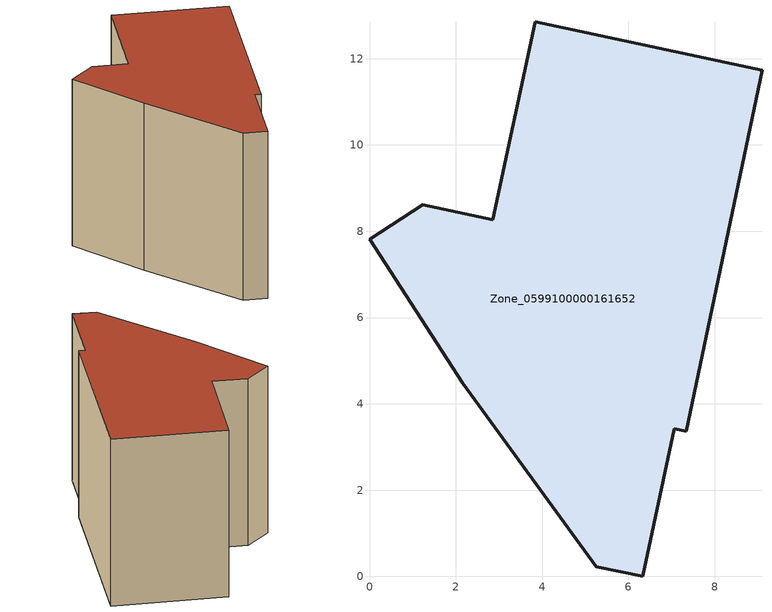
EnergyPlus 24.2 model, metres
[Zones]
Zone_0599100000161652
 floor ground (C_G): 3.85,12.86 9.1,11.73 7.33,3.36 7.07,3.42 6.33,0 5.25,0.23 2.15,4.48 0,7.82 1.24,8.61 2.85,8.26 z0
 wall outside (C_F): 2.15,4.48 5.25,0.23 6.33,0 7.07,3.42 7.33,3.36 9.1,11.73 3.85,12.86 2.85,8.26 1.24,8.61 0,7.82 2.15,4.48 z0:8.47
 roof outside (C_R): 1.24,8.61 0,7.82 2.15,4.48 5.25,0.23 6.33,0 7.07,3.42 7.33,3.36 9.1,11.73 3.85,12.86 2.85,8.26 z8.47
[BUILDING]
Pand.0599100000161652: North Axis=0; Terrain=City; Loads Convergence Tolerance Value=0.04; Temperature Convergence Tolerance Value=0.4; Solar Distribution=FullExterior; Maximum Number of Warmup Days=25; Minimum Number of Warmup Days=1
[Site:Location]
Rotterdam.The.Hague.AP_ZH_NLD Design_Conditions: Latitude=51.96; Longitude=4.45; Time Zone=1; Elevation=-4.5
[SITE:GROUNDTEMPERATURE:BUILDINGSURFACE]
18, 18, 18, 18, 18, 18, 18, 18, 18, 18, 18, 18
[MATERIAL] Thermal Absorptance=0.9; Solar Absorptance=0.7; Visible Absorptance=0.7
Name | Roughness | Thickness | Conductivity | Density | Specific Heat
G.TC.1975-1991 | MediumSmooth | 0.15 | 0.288461 | 540 | 1210
F.TC.1975-1991 | Rough | 0.3 | 0.230769 | 1920 | 840
R.TC.1975-1991 | MediumRough | 0.2 | 0.153846 | 1500 | 1000
[CONSTRUCTION]
C_G: G.TC.1975-1991
C_F: F.TC.1975-1991
C_R: R.TC.1975-1991
[ZONE]
Zone_0599100000161652: Type=1; Multiplier=1; Ceiling Height=Autocalculate; Volume=Autocalculate; Floor Area=autocalculate; Part of Total Floor Area=Yes
[ZONEINFILTRATION:DESIGNFLOWRATE]
Infil_Zone_0599100000161652: Zone or ZoneList or Space or SpaceList=Zone_0599100000161652; Schedule=AlwaysOn; Design Flow Rate Calculation Method=Flow/Area; Flow Rate per Floor Area=0.003; Constant Term Coefficient=1; Temperature Term Coefficient=0; Velocity Term Coefficient=0; Velocity Squared Term Coefficient=0
[HVACTEMPLATE:ZONE:IDEALLOADSAIRSYSTEM]
Zone_0599100000161652: Maximum Heating Supply Air Temperature=50; Minimum Cooling Supply Air Temperature=13; Maximum Heating Supply Air Humidity Ratio=0.0156; Minimum Cooling Supply Air Humidity Ratio=0.0077; Heating Limit=NoLimit; Cooling Limit=NoLimit; Dehumidification Control Type=ConstantSensibleHeatRatio; Cooling Sensible Heat Ratio=0.7; Dehumidification Setpoint=60; Humidification Control Type=None; Humidification Setpoint=30; Outdoor Air Method=None; Outdoor Air Flow Rate per Person=0.00944; Outdoor Air Flow Rate per Zone Floor Area=0; Outdoor Air Flow Rate per Zone=0; Demand Controlled Ventilation Type=None; Outdoor Air Economizer Type=NoEconomizer; Heat Recovery Type=None; Sensible Heat Recovery Effectiveness=0.7; Latent Heat Recovery Effectiveness=0.65
[ZONECONTROL:THERMOSTAT]
ThermostatControl_Zone_0599100000161652: Zone or ZoneList=Zone_0599100000161652; Control Type Schedule=DualSetpointControlType; Control 1=Thermostat_Zone_0599100000161652; Temperature Difference Between Cutout And Setpoint=0
[THERMOSTATSETPOINT:DUALSETPOINT]
Thermostat_Zone_0599100000161652: Heating Setpoint Temperature Schedule=HeatingSetpoint_Zone_0599100000161652; Cooling Setpoint Temperature Schedule=CoolingSetpoint_Zone_0599100000161652
[SCHEDULE:COMPACT]
HeatingSetpoint_Zone_0599100000161652: Through: 12/31, For: AllDays, Until: 24:00, 21
CoolingSetpoint_Zone_0599100000161652: Through: 12/31, For: AllDays, Until: 24:00, 24
DualSetpointControlType: Through: 12/31, For: AllDays, Until: 24:00, 4
AlwaysOn: Through: 12/31, For: AllDays, Until: 24:00, 1
